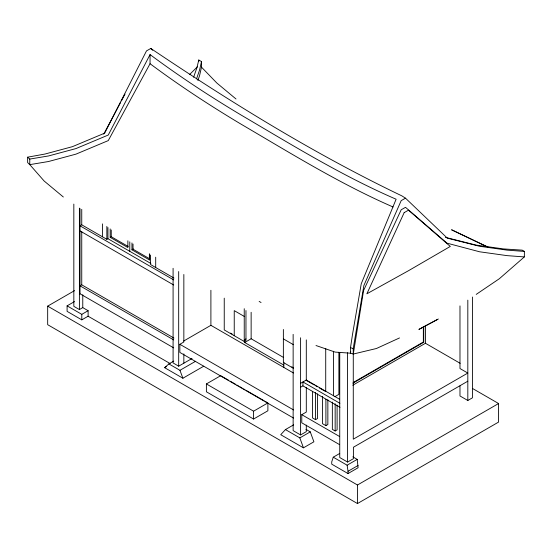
<?xml version="1.0" encoding="UTF-8"?>
<svg xmlns="http://www.w3.org/2000/svg" width="552" height="552" viewBox="0 0 552 552"><rect width="100%" height="100%" fill="white"/><g stroke="black" fill="none" stroke-linecap="round" stroke-linejoin="round"><path stroke-width="0.83" d="M476.21 294.395L499.332 278.739L524.345 256.921L524.4 251.415L522.233 250.146L503.486 248.917L476.038 245.074L445.395 237.353M198.768 61.576L198.789 60.002L201.487 61.589L201.487 67.151L199.527 75.79L197.892 80.502M399.503 337.941L376.45 348.498L353.28 354.039L350.513 353.197L350.513 347.629L352.473 334.643L361.249 283.762L396.115 199.224C342.047 175.867 291.842 144.859 241.183 115.085C209.863 96.372 179.324 76.362 150.054 54.572L108.261 135.04L75.962 148.578L48.514 155.954L29.767 159.073L27.6 157.182L44.947 154.049L72.395 146.673L104.694 133.135L146.494 50.901L150.813 48.452C231.378 102.603 314.267 153.925 401.946 195.912L405.506 198.175L447.306 238.14L479.605 246.282L507.053 250.125L524.4 251.415M350.755 351.569L350.513 353.197L335.174 352.1L315.999 345.531M524.345 256.921L507.053 255.631L479.605 251.788L447.003 243.156L405.506 207.331L401.187 209.781L363.575 290.518L353.28 354.039L353.211 348.602L363.878 285.501L401.187 200.624L405.506 198.175M201.487 61.589L199.527 70.228L196.526 78.867M198.789 60.002L196.892 67.792L193.628 77.218M339.735 453.454L333.256 457.194L331.731 461.879L331.731 464.156L348.022 473.561L358.096 467.744L357.199 459.374L352.818 456.849M103.714 134.15L120.598 102.43M121.399 100.919L125.014 94.123M150.054 54.572L150.054 63.728L108.261 140.601L75.962 154.139L48.514 161.515L29.767 164.641L27.655 162.612L27.6 157.182M293.643 424.847L285.439 429.58L280.733 434.714L303.448 447.831L313.895 441.8L310.272 431.864L305.96 429.373M189.577 74.541L197.499 66.702M203.757 366.19L182.898 378.23L164.606 367.666L168.877 363.92L173.79 361.084M150.896 263.504L107.93 238.699L106.853 239.32L81.744 224.816L80.012 225.816L173.694 279.905M110.179 228.921L110.179 237.332L111.249 236.718L128.188 246.496M149.716 258.833L133.025 249.2L131.956 249.814L131.956 242.942M79.405 286.184L81.744 284.832L173.942 338.059M472.464 388.449L498.587 403.533L498.587 422.08L357.475 503.548L47.672 324.686L47.672 306.146L74.554 290.628M79.405 294.14L80.012 293.788L173.694 347.87M170.182 363.589L88.113 316.213L81.799 319.856L67.096 311.369L67.096 305.856L74.534 301.565M73.83 204.088L73.83 306.346L79.405 309.562L82.772 307.616L88.113 310.7L88.113 316.213M67.096 305.856L81.799 314.35L88.113 310.7M183.671 341.039L210.898 325.321L293.491 373.007M293.567 418.078L179.855 352.424L179.855 344.289L183.844 341.985L183.844 274.482M164.606 367.666L166.711 366.452M173.086 268.306L173.086 362.947L178.682 366.176L192.02 358.476M168.877 363.92L179.945 370.309L195.615 361.263M245.964 338.914L244.688 339.652L244.688 342.495L283.818 365.086M224.243 298.163L224.243 329.93L244.239 341.474L245.964 340.48L245.964 310.534M244.688 342.495L251.139 338.769L283.625 357.523M206.393 383.944L253.582 411.192L267.886 402.932L267.886 410.778L253.582 419.037L206.393 391.796L206.393 383.944L220.696 375.691L228.804 380.369M300.598 383.309L306.298 380.017L339.528 399.206M300.598 387.228L302.938 385.876L339.997 407.272M353.204 382.529L423.349 342.033L423.757 342.268L423.757 326.922M352.866 383.198L423.757 342.268M339.432 444.553L301.772 422.811L301.772 414.676L306.298 412.068L306.298 387.345M352.776 385.227L425.447 343.275L460.161 363.313M334.788 396.709L338.893 394.342L338.893 352.286M312.549 391.506L312.549 417.926L315.544 419.658L317.497 418.533L317.497 393.811M293.14 334.36L293.14 430.629L300.598 434.935L306.298 431.643L306.298 425.102M285.439 429.58L299.833 437.895L310.272 431.864M322.499 396.398L322.499 423.674L325.901 425.64L327.853 424.516L327.853 399.793M332.352 402.091L332.352 429.366L335.154 430.981L337.106 429.856L337.106 405.133M467.82 381.19L353.404 447.251L353.404 458.698L347.581 462.058L339.742 457.532L339.742 352.652M333.256 457.194L347.118 465.198L357.199 459.374M459.982 385.896L459.982 395.963L467.82 400.483L472.429 397.819L472.429 297.017M348.022 473.561L348.022 471.284L358.096 465.467M47.672 306.146L357.475 485.008L498.587 403.533M438.35 318.987L418.871 329.42L437.708 319.353M133.48 249.076L131.956 249.814L149.633 260.02L149.633 254.134M350.513 347.629L353.211 348.602M393.058 206.979C340.08 183.94 290.911 153.38 241.183 124.241C209.863 105.529 179.324 85.519 150.054 63.728M487.989 247.103L451.564 229.77L487.892 247.144M259.15 301.413L261.055 302.517M110.179 237.332L127.857 247.537L127.857 240.81M244.239 316.406L234.241 310.631L234.241 335.699M283.369 338.88L293.491 344.724M173.963 278.063L150.551 264.546L150.551 255.086M80.012 230.915L173.694 284.998M291.753 366.825L293.195 367.653M293.491 368.343L283.369 362.498L283.369 329.482M230.619 333.091L232.095 333.946M306.139 380.307L314.323 385.027M315.806 385.889L317.296 386.745M319.525 388.035L324.735 391.044M339.866 403.277L302.938 381.956L302.938 385.876M80.012 285.832L173.694 339.922M179.855 344.289L293.567 409.943M301.772 414.676L339.432 436.425M230.281 381.225L235.442 384.199M236.918 385.054L238.395 385.903M239.865 386.759L242.08 388.035M243.556 388.884L245.026 389.733M246.502 390.588L264.194 400.8M265.671 401.656L267.147 402.505M236.001 98.98L216.826 83.007L201.487 67.151M63.335 197.002L44.16 181.022L29.767 164.641L29.767 159.073M150.813 48.452L152.621 50.253M179.945 370.309L182.898 378.23M299.833 437.895L303.448 447.831M347.118 465.198L348.022 471.284M467.82 300.143L467.82 400.483M459.982 305.898L459.982 368.536L467.82 373.062L353.273 439.192L353.273 353.404M425.447 325.321L425.447 343.275M423.349 326.68L423.349 342.033M357.475 485.008L357.475 503.548M347.581 352.714L347.581 462.058M335.154 403.705L335.154 430.981M333.422 351.279L333.422 395.791M325.901 399.213L325.901 425.64M325.721 348.547L325.721 391.34M315.544 392.382L315.544 419.658M306.298 339.894L306.298 380.017M300.598 337.769L300.598 434.935M283.818 362.243L283.818 367.418M253.582 411.192L253.582 419.037M251.139 312.294L251.139 338.769M244.239 308.699L244.239 341.474M210.898 290.283L210.898 325.321M183.844 353.866L183.844 363.195M178.682 271.536L178.682 366.176M155.698 257.197L155.698 267.52M149.378 253.858L149.378 259.868M133.025 244.039L133.025 249.2M129.782 241.852L129.782 251.312M111.249 229.984L111.249 236.718M107.93 227.521L107.93 238.699M106.853 226.423L106.853 239.32M102.465 223.891L102.465 236.78M82.772 294.761L82.772 307.616M81.744 209.346L81.744 224.816M81.744 231.626L81.744 284.832M81.799 314.35L81.799 319.856M80.012 208.621L80.012 293.788M79.405 208.111L79.405 309.562M404.174 212.63L366.866 293.802L408.583 270.659L450.294 246.44L408.494 210.174L404.174 212.63"/></g></svg>
